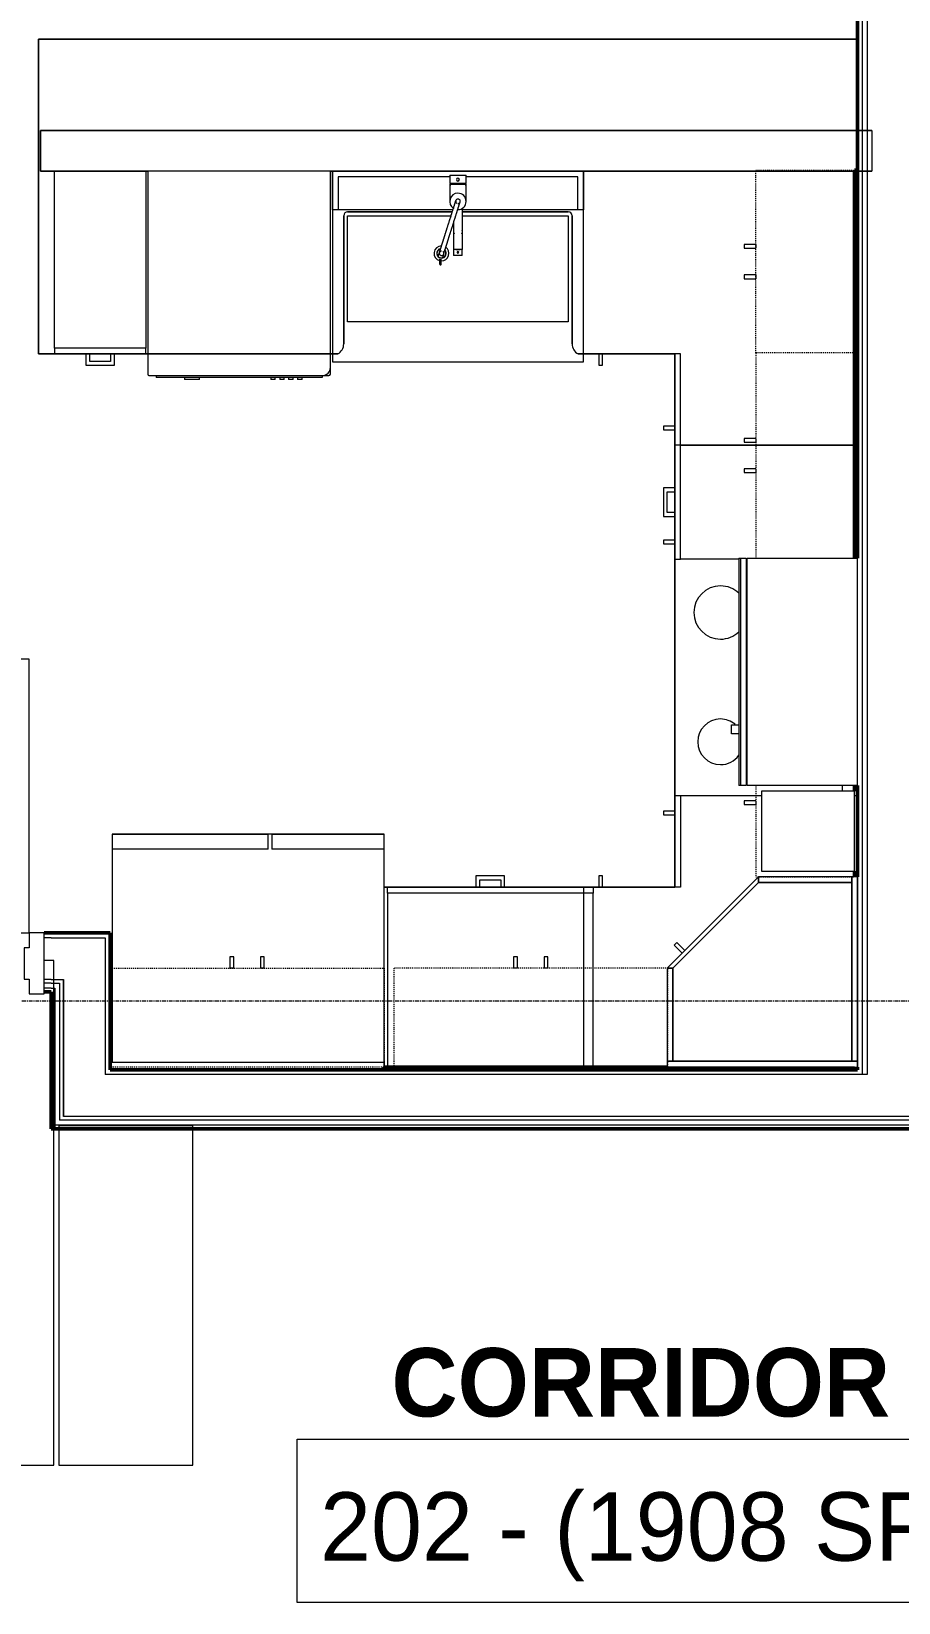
# Model space of a CAD drawing. Header units: inches. Extents: x -4218 to -1830, y 9767 to 12426.
# Drawn here: x -3029.1 to -2915.2, y 10388.1 to 10594.7 of the extents above; entities that cross this region are included whole.
import ezdxf

# ---------------------------------------------------------------- set-up
doc = ezdxf.new("R2010")
doc.units = ezdxf.units.IN
doc.header["$MEASUREMENT"] = 0
doc.linetypes.add('Dash', pattern=[0.25, 0.125, -0.125])
doc.linetypes.add('Grid Line 1_2_', pattern=[0.875, 0.5, -0.125, 0.125, -0.125])
for name, color, linetype, lineweight in [('0-1', 7, 'Continuous', 5), ('0-2', 252, 'Continuous', 9), ('0-3', 10, 'Continuous', 9), ('A-AREA-IDEN', 2, 'Continuous', 9), ('A-DOOR-1', 10, 'Continuous', 9), ('A-DOOR-2', 50, 'Continuous', 20), ('A-DOOR-FRAM-1', 50, 'Continuous', 20), ('A-FLOR-1', 253, 'Continuous', 9), ('A-FLOR-2', 252, 'Continuous', 9), ('A-FLOR-3', 10, 'Continuous', 9), ('A-FLOR-4', 192, 'Continuous', 9), ('A-WALL-1', 7, 'Continuous', 50), ('A-WALL-2', 250, 'Continuous', 13), ('A-WALL-3', 253, 'Continuous', 9), ('A-WALL-4', 252, 'Continuous', 9), ('A-WALL-5', 254, 'Continuous', 9), ('A-WALL-7', 113, 'Continuous', 9), ('I-WALL-1', 7, 'Continuous', 50), ('P-SANR-FIXT-1', 10, 'Continuous', 9), ('P-SANR-FIXT-3', 252, 'Continuous', 9), ('Q-CASE', 31, 'Continuous', 9), ('Q-CASE-1', 253, 'Continuous', 9), ('Q-CASE-2', 252, 'Continuous', 9), ('Q-CASE-3', 10, 'Continuous', 9), ('Q-CASE-4', 10, 'Dash', 9), ('Q-CASE-5', 254, 'Continuous', 9), ('Q-SPCQ-1', 10, 'Continuous', 9), ('Q-SPCQ-2', 253, 'Continuous', 9), ('Q-SPCQ-3', 252, 'Continuous', 9), ('S-GRID-1', 1, 'Grid Line 1_2_', 9)]:
    doc.layers.add(name, color=color, linetype=linetype, lineweight=lineweight)
doc.styles.add('Century Gothic', font='ufonts.com_century-gothic.ttf', dxfattribs={"height": 9})
doc.styles.add('Century Gothic_B', font='GOTHICB.TTF', dxfattribs={"height": 9})

# ---------------------------------------------------------------- blocks, each defined once
blk = doc.blocks.new('Refrigerator_-_Side-by-Side_6047 - 36_ X 30_-345559-BACKGROUND - 2ND FLOOR')
at = {"layer": 'Q-SPCQ-1'}
for p, q in [((17.87, 14.42), (-17.88, 14.42)), ((-17.88, 14.42), (-17.88, -15.58)), ((17.87, -15.58), (17.87, 14.42)), ((-17.88, -13.58), (-3.13, -13.58)), ((-17.88, -13.58), (-17.88, -15.58)), ((-3.13, -15.58), (-3.13, -13.58)), ((-2.63, -13.58), (17.87, -13.58)), ((-2.63, -13.58), (-2.63, -15.58)), ((17.87, -15.58), (17.87, -13.58)), ((-17.88, -15.58), (17.87, -15.58)), ((-3.13, -15.58), (-17.88, -15.58)), ((17.87, -15.58), (-2.63, -15.58))]:
    blk.add_line(p, q, dxfattribs=at)
blk = doc.blocks.new('Range - 24_ x 30_-V104-BACKGROUND - 2ND FLOOR')
at = {"layer": 'Q-SPCQ-1'}
blk.add_line((29.25, 22), (30, 22), dxfattribs=at)
for centre, radius, start, end in [((6.5, 6), 3.5, 136.4283, 180), ((6.5, 6), 3.5, 81.0228, 98.9772), ((6.5, 6), 3.5, 360, 43.6179), ((23.5, 6), 3, 360, 53.8773), ((23.5, 6), 3, 140.052, 180), ((6.5, 6), 3.5, 180, 0), ((23.5, 6), 3, 180, 360)]:
    blk.add_arc(centre, radius, start, end, dxfattribs=at)
blk = doc.blocks.new('Dishwasher_15404 - 34_ counter-V105-BACKGROUND - 2ND FLOOR')
at = {"layer": 'Q-SPCQ-1'}
for p, q in [((25.8, 24), (24.02, 24)), ((26.68, 24), (25.8, 24)), ((26.87, 22.93), (26.87, 23.8)), ((26.87, 0.2), (26.87, 22.93)), ((26.87, 22.91), (27.12, 22.91)), ((27.12, 22.91), (27.12, 1.09)), ((27.37, 20.28), (27.12, 20.28)), ((27.12, 19.69), (27.37, 19.69)), ((27.37, 19.1), (27.12, 19.1)), ((27.37, 19.1), (27.37, 18.51)), ((27.37, 20.28), (27.37, 19.69)), ((27.12, 18.51), (27.37, 18.51)), ((27.37, 17.92), (27.12, 17.92)), ((27.12, 17.33), (27.37, 17.33)), ((27.37, 16.74), (27.12, 16.74)), ((27.37, 17.92), (27.37, 17.33)), ((27.37, 16.74), (27.37, 16.15)), ((27.12, 16.15), (27.37, 16.15)), ((27.37, 6.79), (27.12, 6.79)), ((27.37, 6.79), (27.37, 5.81)), ((27.12, 4.82), (27.37, 4.82)), ((27.37, 5.81), (27.37, 4.82)), ((26.87, 1.09), (27.12, 1.09)), ((24.02, 0), (26.68, 0))]:
    blk.add_line(p, q, dxfattribs=at)
for centre, radius, start, end in [((25.8, 22.93), 1.07, 360, 90), ((26.68, 23.8), 0.197, 0, 90), ((26.68, 0.2), 0.197, 270, 360), ((26.68, 0.2), 0.197, 270, 345)]:
    blk.add_arc(centre, radius, start, end, dxfattribs=at)
at = {"layer": 'Q-SPCQ-2'}
blk.add_line((0, 24), (0, 0), dxfattribs=at)
at = {"layer": 'Q-SPCQ-3'}
for p, q in [((24.02, 24), (0.02, 24)), ((0.02, 0), (24.02, 0))]:
    blk.add_line(p, q, dxfattribs=at)
blk = doc.blocks.new('30quot_MicrowaveVent_11166 - 70cm miele oven-2322118-BACKGROUND - 2ND FLOOR')
at = {"layer": 'Q-CASE-3'}
for p, q in [((-14.2, -14.49), (-14.2, 0)), ((15.68, 0), (-14.2, 0)), ((15.68, 0), (15.68, -14.49)), ((15.68, -14.49), (-14.2, -14.49)), ((-14.2, -14.61), (15.68, -14.61)), ((-14.2, -15.39), (-14.2, -14.61)), ((-14.2, -15.6), (-14.2, -15.39)), ((-14.2, -15.39), (15.68, -15.39)), ((-14.2, -15.6), (15.68, -15.6)), ((7.69, -16.55), (7.69, -15.63)), ((8.88, -15.63), (8.88, -16.55)), ((15.68, -14.61), (15.68, -15.39)), ((15.68, -15.39), (15.68, -15.6)), ((7.69, -16.6), (8.88, -16.6))]:
    blk.add_line(p, q, dxfattribs=at)
blk = doc.blocks.new('300 Series Wall Hung Cabinet_302 - 36_ x 36_-2571299-BACKGROUND - 2ND FLOOR')
at = {"layer": 'Q-CASE-3'}
for p, q in [((-2.25, -13.19), (-1.76, -13.19)), ((-2.25, -13.19), (-2.25, -14.69)), ((-1.76, -14.69), (-1.76, -13.19)), ((1.75, -13.19), (2.24, -13.19)), ((1.75, -13.19), (1.75, -14.69)), ((2.24, -14.69), (2.24, -13.19)), ((-2.25, -14.69), (-1.76, -14.69)), ((1.75, -14.69), (2.24, -14.69))]:
    blk.add_line(p, q, dxfattribs=at)
at = {"layer": 'Q-CASE-4'}
for p, q in [((18, -0.19), (-18, -0.19)), ((-18, -0.19), (-18, -13.19)), ((18, -13.19), (18, -0.19)), ((-18, -13.19), (18, -13.19))]:
    blk.add_line(p, q, dxfattribs=at)
blk = doc.blocks.new('300 Series Wall Hung Cabinet_302 - 18_ x 36_-2359323-BACKGROUND - 2ND FLOOR')
at = {"layer": 'Q-CASE-3'}
for p, q in [((-1.76, 14.69), (-2.25, 14.69)), ((-2.25, 14.69), (-2.25, 13.19)), ((-1.76, 13.19), (-1.76, 14.69)), ((2.24, 14.69), (1.75, 14.69)), ((1.75, 14.69), (1.75, 13.19)), ((2.24, 13.19), (2.24, 14.69)), ((-1.76, 13.19), (-2.25, 13.19)), ((2.24, 13.19), (1.75, 13.19))]:
    blk.add_line(p, q, dxfattribs=at)
at = {"layer": 'Q-CASE-4'}
for p, q in [((-18, 0.19), (-18, 13.19)), ((-18, 13.19), (18, 13.19)), ((18, 13.19), (18, 0.19)), ((18, 0.19), (-18, 0.19))]:
    blk.add_line(p, q, dxfattribs=at)
blk = doc.blocks.new('Base Cabinet 3 Drawer 230 - Base Cabinet 3 Drawer 230 27_-V106-BACKGROUND - 2ND FLOOR')
at = {"layer": 'Q-CASE-1'}
for p, q in [((-0.64, 24), (-1.14, 24)), ((2.11, 24), (2.61, 24)), ((-12.76, 0.38), (-12.76, 0.01)), ((14.24, 0.01), (14.24, 0.38))]:
    blk.add_line(p, q, dxfattribs=at)
at = {"layer": 'Q-CASE-2'}
for p, q in [((-12.76, 24), (14.24, 24)), ((-12.76, 23.25), (-12.76, 24)), ((14.24, 23.25), (-12.76, 23.25)), ((-12.76, 23.25), (-12.76, 0.38)), ((-0.64, 24), (-1.14, 24)), ((2.11, 24), (2.61, 24)), ((14.24, 24), (14.24, 23.25)), ((14.24, 0.38), (14.24, 23.25)), ((-12.76, 0), (14.24, 0))]:
    blk.add_line(p, q, dxfattribs=at)
at = {"layer": 'Q-CASE-3'}
for p, q in [((2.61, 25.5), (-1.14, 25.5)), ((-1.14, 25.5), (-1.14, 24)), ((-0.64, 24), (-0.64, 25)), ((-0.64, 25), (2.11, 25)), ((2.11, 25), (2.11, 24)), ((2.61, 24), (2.61, 25.5))]:
    blk.add_line(p, q, dxfattribs=at)
at = {"layer": 'Q-CASE-5'}
for p, q in [((-0.64, 24), (-1.14, 24)), ((2.11, 24), (2.61, 24))]:
    blk.add_line(p, q, dxfattribs=at)
blk = doc.blocks.new('Vanity Cabinet-Double Door - 33_-V107-BACKGROUND - 2ND FLOOR')
at = {"layer": 'Q-CASE-1'}
for p, q in [((-15.76, 0), (17.24, 0)), ((17.24, 0), (-15.76, 0))]:
    blk.add_line(p, q, dxfattribs=at)
at = {"layer": 'Q-CASE-2'}
for p, q in [((-15.76, -5.09), (-15.76, -0.02)), ((-15.76, -0.02), (-15.76, -5.09)), ((-15.01, -0.75), (-15.01, -5.09)), ((-0.34, -0.75), (-15.01, -0.75)), ((16.49, -0.75), (1.82, -0.75)), ((16.49, -5.09), (16.49, -0.75)), ((17.24, -0.02), (17.24, -5.09)), ((17.24, -5.09), (17.24, -0.02))]:
    blk.add_line(p, q, dxfattribs=at)
blk = doc.blocks.new('Base Cabinet 4 Drawer 254 - Base Cabinet 4 Drawer 254 12_-V108-BACKGROUND - 2ND FLOOR')
at = {"layer": 'Q-CASE-2'}
for p, q in [((-5.26, -23.25), (-5.26, 0)), ((-5.26, 0), (6.74, 0)), ((6.74, 0), (6.74, -23.25)), ((-5.26, -23.25), (-5.26, -24)), ((6.74, -23.25), (-5.26, -23.25)), ((-5.26, -24), (6.74, -24)), ((-1.14, -24), (-0.64, -24)), ((2.61, -24), (2.11, -24)), ((6.74, -24), (6.74, -23.25))]:
    blk.add_line(p, q, dxfattribs=at)
at = {"layer": 'Q-CASE-3'}
for p, q in [((-1.14, -24.02), (-1.14, -25.5)), ((-0.64, -25), (-0.64, -24.02)), ((2.11, -24.02), (2.11, -25)), ((2.61, -25.5), (2.61, -24.02)), ((-1.14, -25.5), (2.61, -25.5)), ((2.11, -25), (-0.64, -25))]:
    blk.add_line(p, q, dxfattribs=at)
blk = doc.blocks.new('kitchen_faucet_14143 - kitchen_faucet_14143-V70-BACKGROUND - 2ND FLOOR')
at = {"layer": 'P-SANR-FIXT-1'}
for p, q in [((-7.58, 2.4), (-8.24, 2.4)), ((-8.24, 2.2), (-7.58, 2.2)), ((-7.23, 2.59), (-6.81, 2.46)), ((-6.99, 1.91), (-7.41, 2.04)), ((-6.3, 0.57), (-7.09, 0.57)), ((-7.09, -0.57), (-7.09, 0.57)), ((-2.83, 0.59), (-6.3, 0.59)), ((-6.3, 0.57), (-6.3, 0.59)), ((-6.3, 0.42), (-6.3, 0.5)), ((-6.3, 0.3), (-6.3, 0.4)), ((-6.3, 0.29), (-6.3, 0.15)), ((-6.3, 0.15), (-6.3, 0.29)), ((-6.3, 0.15), (-6.3, -0.15)), ((-6.3, -0.15), (-6.3, 0.15)), ((-3.97, 0.59), (-4.89, 0.59)), ((-0.9, 0.59), (-0.94, 0.59)), ((2.26, 1.08), (0, 1.08)), ((2.34, 1.02), (2.1, 1.02)), ((2.26, 1.08), (2.26, -1.08)), ((3.44, 1.08), (2.34, 1.08)), ((2.34, -1.08), (2.34, 1.08)), ((3.44, 1.08), (3.44, -1.08)), ((-7.09, -0.57), (-6.3, -0.57)), ((-6.3, -0.15), (-6.3, -0.29)), ((-6.3, -0.29), (-6.3, -0.15)), ((-6.3, -0.4), (-6.3, -0.3)), ((-6.3, -0.5), (-6.3, -0.42)), ((-6.3, -0.59), (-6.3, -0.51)), ((-6.3, -0.59), (-0.9, -0.59)), ((-4.89, -0.59), (-3.97, -0.59)), ((0, -1.08), (2.26, -1.08)), ((2.1, -1.02), (2.34, -1.02)), ((2.34, -1.08), (3.44, -1.08))]:
    blk.add_line(p, q, dxfattribs=at)
at = {"layer": 'P-SANR-FIXT-1', "flags": 128}
for points in [[(-6.52, 2.15), (-6.53, 2.23), (-6.56, 2.3), (-6.61, 2.36), (-6.67, 2.41), (-6.74, 2.44), (-6.82, 2.45), (-6.9, 2.44), (-6.97, 2.41), (-7.03, 2.36), (-7.08, 2.3), (-7.1, 2.23), (-7.11, 2.15)], [(-7.11, 2.15), (-7.1, 2.08), (-7.08, 2), (-7.03, 1.94), (-6.97, 1.9), (-6.9, 1.87), (-6.82, 1.86), (-6.74, 1.87), (-6.67, 1.9), (-6.61, 1.94), (-6.56, 2)], [(-6.73, 2.43), (-6.73, 2.43), (-6.73, 2.43), (-6.73, 2.43), (-6.72, 2.43), (-6.72, 2.43), (-6.72, 2.43), (-6.71, 2.43), (-6.71, 2.43), (-6.7, 2.42), (-6.69, 2.42), (-6.68, 2.42), (-6.53, 2.37), (-6.52, 2.37), (-6.5, 2.36), (-6.48, 2.35), (-6.46, 2.35), (-6.44, 2.34), (-6.42, 2.33), (-6.39, 2.33), (-6.37, 2.32), (-6.34, 2.31), (-6.32, 2.3), (-6.29, 2.3), (-6.27, 2.29), (-6.24, 2.28), (-6.21, 2.27), (-6.18, 2.26), (-6.15, 2.25), (-6.12, 2.24), (-6.09, 2.23), (-6.06, 2.22), (-6.03, 2.21), (-5.99, 2.2), (-5.96, 2.19), (-5.92, 2.18), (-5.89, 2.17), (-5.85, 2.16), (-5.81, 2.14), (-5.78, 2.13), (-5.74, 2.12), (-5.7, 2.11), (-5.66, 2.1), (-5.62, 2.08), (-5.58, 2.07), (-5.53, 2.06), (-5.49, 2.04), (-5.45, 2.03), (-5.4, 2.01), (-5.36, 2), (-5.31, 1.99), (-5.27, 1.97), (-5.22, 1.96), (-5.17, 1.94), (-5.12, 1.93), (-5.07, 1.91), (-5.02, 1.9), (-4.97, 1.88), (-4.92, 1.86), (-4.87, 1.85), (-4.82, 1.83), (-4.77, 1.81), (-4.71, 1.8), (-4.66, 1.78), (-4.61, 1.76), (-4.55, 1.75), (-4.5, 1.73), (-4.44, 1.71), (-4.39, 1.69), (-4.33, 1.68), (-4.27, 1.66), (-4.22, 1.64), (-4.16, 1.62), (-4.1, 1.6), (-4.04, 1.59), (-3.99, 1.57), (-3.93, 1.55), (-3.87, 1.53), (-3.81, 1.51), (-3.75, 1.49), (-3.69, 1.47), (-3.63, 1.46), (-3.57, 1.44), (-3.51, 1.42), (-3.45, 1.4), (-3.39, 1.38), (-3.33, 1.36), (-3.27, 1.34), (-3.21, 1.32), (-3.15, 1.31), (-3.09, 1.29), (-3.03, 1.27), (-2.97, 1.25), (-2.92, 1.23), (-2.86, 1.21), (-2.8, 1.19), (-2.74, 1.17), (-2.68, 1.16), (-2.62, 1.14), (-2.56, 1.12), (-2.51, 1.1), (-1.88, 0.9), (-1.83, 0.89), (-1.78, 0.87), (-1.73, 0.85), (-1.67, 0.84), (-1.62, 0.82), (-1.4, 0.75), (-1.35, 0.74), (-1.3, 0.72), (-1.26, 0.71), (-1.21, 0.69), (-1.17, 0.68), (-1.12, 0.66), (-1.08, 0.65), (-1.04, 0.64), (-1, 0.62), (-0.96, 0.61), (-0.92, 0.6), (-0.88, 0.59), (-0.84, 0.57), (-0.8, 0.56), (-0.76, 0.55), (-0.73, 0.54), (-0.69, 0.53), (-0.66, 0.52), (-0.62, 0.51), (-0.59, 0.5), (-0.56, 0.49), (-0.52, 0.47), (-0.49, 0.47), (-0.46, 0.46), (-0.43, 0.45), (-0.4, 0.44), (-0.38, 0.43), (-0.35, 0.42), (-0.32, 0.41), (-0.3, 0.4), (-0.27, 0.4), (-0.25, 0.39), (-0.22, 0.38), (-0.2, 0.37), (-0.18, 0.37), (-0.16, 0.36), (-0.14, 0.35), (-0.12, 0.35), (-0.1, 0.34), (-0.08, 0.34), (-0.06, 0.33), (-0.05, 0.32), (-0.03, 0.32), (-0.02, 0.32), (0, 0.31), (0.01, 0.31), (0.02, 0.3), (0.03, 0.3), (0.04, 0.3), (0.05, 0.29), (0.06, 0.29), (0.07, 0.29), (0.08, 0.28), (0.09, 0.28), (0.09, 0.28), (0.1, 0.28), (0.1, 0.28), (0.11, 0.28), (0.11, 0.28), (0.11, 0.27), (0.11, 0.27), (0.11, 0.27)], [(-6.91, 1.87), (-6.91, 1.87), (-6.91, 1.87), (-6.9, 1.87), (-6.9, 1.87), (-6.9, 1.87), (-6.89, 1.87), (-6.89, 1.86), (-6.88, 1.86), (-6.88, 1.86), (-6.87, 1.86), (-6.86, 1.86), (-6.71, 1.81), (-6.69, 1.8), (-6.68, 1.8), (-6.51, 1.75), (-6.49, 1.74), (-6.46, 1.73), (-6.43, 1.72), (-6.41, 1.71), (-6.38, 1.7), (-6.35, 1.69), (-6.32, 1.68), (-6.29, 1.67), (-6.26, 1.66), (-6.22, 1.65), (-6.19, 1.64), (-6.16, 1.63), (-6.12, 1.62), (-6.09, 1.61), (-6.05, 1.6), (-6.01, 1.59), (-5.98, 1.58), (-5.94, 1.56), (-5.9, 1.55), (-5.86, 1.54), (-5.82, 1.53), (-5.78, 1.51), (-5.74, 1.5), (-5.69, 1.49), (-5.65, 1.47), (-5.61, 1.46), (-5.56, 1.45), (-5.52, 1.43), (-5.47, 1.42), (-5.42, 1.4), (-5.38, 1.39), (-5.33, 1.37), (-5.28, 1.36), (-5.23, 1.34), (-5.18, 1.33), (-4.48, 1.1), (-4.42, 1.09), (-4.36, 1.07), (-4.31, 1.05), (-4.25, 1.03), (-4.19, 1.01), (-4.13, 0.99), (-4.07, 0.98), (-4.02, 0.96), (-3.96, 0.94), (-3.9, 0.92), (-3.84, 0.9), (-3.78, 0.88), (-3.72, 0.86), (-3.66, 0.85), (-3.6, 0.83), (-3.54, 0.81), (-3.48, 0.79), (-3.42, 0.77), (-3.36, 0.75), (-3.3, 0.73), (-3.24, 0.71), (-3.18, 0.69), (-3.12, 0.68), (-3.06, 0.66), (-3, 0.64), (-2.94, 0.62), (-2.88, 0.6), (-2.83, 0.58), (-2.77, 0.56), (-2.71, 0.55), (-2.65, 0.53), (-2.03, 0.33), (-1.98, 0.32), (-1.93, 0.3), (-1.88, 0.28), (-1.83, 0.27), (-1.78, 0.25), (-1.54, 0.18), (-1.49, 0.16), (-1.45, 0.15), (-1.4, 0.13), (-1.36, 0.12), (-1.31, 0.1), (-1.27, 0.09), (-1.23, 0.08), (-1.18, 0.06), (-1.14, 0.05), (-1.1, 0.04), (-1.06, 0.03), (-1.03, 0.01), (-0.99, 0), (-0.95, -0.01), (-0.91, -0.02), (-0.88, -0.03), (-0.84, -0.04), (-0.81, -0.05), (-0.77, -0.07), (-0.74, -0.08), (-0.71, -0.09), (-0.68, -0.1), (-0.65, -0.11), (-0.62, -0.11), (-0.59, -0.12), (-0.56, -0.13), (-0.53, -0.14), (-0.51, -0.15), (-0.48, -0.16), (-0.45, -0.17), (-0.43, -0.17), (-0.41, -0.18), (-0.38, -0.19), (-0.36, -0.2), (-0.34, -0.2), (-0.32, -0.21), (-0.3, -0.21), (-0.28, -0.22), (-0.26, -0.23), (-0.25, -0.23), (-0.23, -0.24), (-0.21, -0.24), (-0.2, -0.25), (-0.18, -0.25), (-0.17, -0.26), (-0.16, -0.26), (-0.15, -0.26), (-0.14, -0.27), (-0.13, -0.27), (-0.12, -0.27), (-0.11, -0.28), (-0.1, -0.28), (-0.09, -0.28), (-0.09, -0.28), (-0.08, -0.28), (-0.08, -0.29), (-0.07, -0.29), (-0.07, -0.29), (-0.07, -0.29), (-0.07, -0.29), (-0.06, -0.29)], [(-0.27, 0.02), (-0.27, -0.06), (-0.24, -0.13), (-0.2, -0.2), (-0.15, -0.25), (-0.08, -0.28), (0, -0.3), (0.08, -0.3), (0.15, -0.28), (0.21, -0.23), (0.27, -0.18)], [(0.27, -0.18), (0.3, -0.11), (0.32, -0.03), (0.31, 0.04), (0.29, 0.12), (0.25, 0.18), (0.19, 0.23), (0.13, 0.27), (0.05, 0.29), (-0.03, 0.28), (-0.1, 0.26), (-0.17, 0.22), (-0.22, 0.16)]]:
    blk.add_lwpolyline(points, dxfattribs=at)
at = {"layer": 'P-SANR-FIXT-1'}
for centre, radius, start, end in [((-6.83, 2.16), 0.984, 176.3754, 180), ((-6.83, 2.16), 0.984, 180, 325.3711), ((-6.83, 2.16), 0.984, 0, 165), ((-6.83, 2.16), 0.63, 10.3084, 180), ((-6.83, 2.16), 0.63, 180, 315), ((-6.83, 2.16), 0.591, 132.8835, 180), ((-6.83, 2.16), 0.591, 180, 191.3603), ((-6.83, 2.16), 0.591, 14.7648, 132.8835), ((-6.83, 2.16), 0.591, 191.3603, 312.7731), ((-6.69, 0), 0.118, 0, 180), ((0, 0), 1.08, 177.6189, 180), ((0, 0), 1.08, 0, 147.4712), ((2.88, 0), 0.197, 360, 180), ((-6.69, 0), 0.118, 180, 360), ((0, 0), 1.08, 180, 360), ((2.88, 0), 0.197, 180, 360)]:
    blk.add_arc(centre, radius, start, end, dxfattribs=at)
for centre, major_axis, ratio, start_param, end_param in [((-8.24, 2.3), (0, 0.0984), 0.984808, 4.712389, 7.853982), ((-8.24, 2.3), (0, 0.0984), 0.984808, 1.570796, 4.712389), ((-3.97, 0), (0, 0.591), 0.906308, 6.021386, 6.806784), ((-3.97, 0), (0, 0.591), 0.906308, 2.617994, 3.403392)]:
    blk.add_ellipse(centre, major_axis=major_axis, ratio=ratio, start_param=start_param, end_param=end_param, dxfattribs=at)
blk = doc.blocks.new('Stainless Steel Farmhous Kitchen Sink - Stainless Steel Farmhous Kitchen Sink-V109-BACKGROUND - 2ND FLOOR')
at = {"layer": 'P-SANR-FIXT-1'}
for p, q in [((-33, 22.2), (-33, 21.17)), ((0, 22.2), (-33, 22.2)), ((0, 21.17), (0, 22.2)), ((-31, 3), (-31, 16.96)), ((-31, 16.96), (-2, 16.96)), ((-2, 16.96), (-2, 3)), ((-17.08, 3), (-31, 3)), ((-2, 3), (-15.62, 3))]:
    blk.add_line(p, q, dxfattribs=at)
at = {"layer": 'P-SANR-FIXT-3'}
for p, q in [((-33, 21.17), (-33, 2.25)), ((0, 2.25), (0, 21.17)), ((-33, 2.25), (-17.09, 2.25)), ((-15.85, 2.25), (0, 2.25))]:
    blk.add_line(p, q, dxfattribs=at)
blk = doc.blocks.new('308 - 308-2727439-BACKGROUND - 2ND FLOOR')
at = {"layer": 'Q-CASE'}
for p, q in [((0, 25.19), (-12, 13.19)), ((0, 24.44), (0, 25.19)), ((-11.25, 13.19), (0, 24.44)), ((-12, 13.19), (-11.25, 13.19))]:
    blk.add_line(p, q, dxfattribs=at)
at = {"layer": 'Q-CASE-3'}
for p, q in [((0, 25.19), (0, 24.44)), ((12.25, 25.19), (0, 25.19)), ((12.25, 24.44), (12.25, 25.19)), ((13, 25.19), (12.25, 25.19)), ((12.25, 25.19), (12.25, 0.94)), ((13, 0.94), (13, 25.19)), ((0, 24.44), (-11.25, 13.19)), ((12.25, 24.44), (0, 24.44)), ((0, 24.44), (12.25, 24.44)), ((12.25, 0.94), (12.25, 24.44)), ((-10.76, 16.55), (-11.11, 16.2)), ((-9.7, 15.49), (-10.76, 16.55)), ((-11.11, 16.2), (-10.05, 15.14)), ((-12, 13.19), (-12, 0.94)), ((-11.25, 13.19), (-12, 13.19)), ((-11.25, 13.19), (-11.25, 0.94)), ((-11.25, 0.94), (-11.25, 13.19)), ((-12, 0.94), (-11.25, 0.94)), ((13, 0.94), (-12, 0.94)), ((-12, 0.94), (-12, 0.19)), ((-12, 0.19), (13, 0.19)), ((-11.25, 0.94), (12.25, 0.94)), ((12.25, 0.94), (13, 0.94)), ((13, 0.19), (13, 0.94))]:
    blk.add_line(p, q, dxfattribs=at)
blk = doc.blocks.new('Base Cabinet Corner 197 - Base Cabinet Corner 197-V110-BACKGROUND - 2ND FLOOR')
at = {"layer": 'Q-CASE-1'}
for p, q in [((-22.89, 36), (-23.26, 36)), ((10.73, 24), (10.24, 24)), ((12.74, 0), (12.74, 0.38))]:
    blk.add_line(p, q, dxfattribs=at)
at = {"layer": 'Q-CASE-2'}
for p, q in [((0.73, 36), (-22.89, 36)), ((0.74, 23.25), (0.74, 24)), ((12.74, 24), (0.74, 24)), ((0.74, 23.25), (0.74, 24)), ((12.74, 23.25), (0.74, 23.25)), ((10.73, 24), (10.24, 24)), ((12.74, 12.63), (12.74, 24))]:
    blk.add_line(p, q, dxfattribs=at)
at = {"layer": 'Q-CASE-3'}
for p, q in [((0.74, 24), (0.74, 36)), ((0.74, 24), (0.74, 36)), ((0.73, 33.51), (0.73, 34)), ((2.23, 34), (0.73, 34)), ((0.73, 33.51), (2.23, 33.51)), ((2.23, 33.51), (2.23, 34)), ((10.73, 25.5), (10.24, 25.5)), ((10.24, 25.5), (10.24, 24)), ((10.73, 24), (10.73, 25.5))]:
    blk.add_line(p, q, dxfattribs=at)
at = {"layer": 'Q-CASE-5'}
for p, q in [((-23.26, 36), (-23.26, 0)), ((-23.26, 0), (-22.89, 0)), ((-22.89, 0), (2.11, 0)), ((2.11, 0), (12.74, 0))]:
    blk.add_line(p, q, dxfattribs=at)
blk = doc.blocks.new('300 Series Wall Hung Cabinet_302 - 27_ X 36_-2604985-BACKGROUND - 2ND FLOOR')
at = {"layer": 'Q-CASE-3'}
for p, q in [((-2.25, -13.19), (-1.76, -13.19)), ((-2.25, -13.19), (-2.25, -14.69)), ((-1.76, -14.69), (-1.76, -13.19)), ((1.75, -13.19), (2.24, -13.19)), ((1.75, -13.19), (1.75, -14.69)), ((2.24, -14.69), (2.24, -13.19)), ((-2.25, -14.69), (-1.76, -14.69)), ((1.75, -14.69), (2.24, -14.69))]:
    blk.add_line(p, q, dxfattribs=at)
at = {"layer": 'Q-CASE-4'}
for p, q in [((13.5, -0.19), (-13.5, -0.19)), ((-13.5, -0.19), (-13.5, -13.19)), ((13.5, -13.19), (13.5, -0.19)), ((-13.5, -13.19), (13.5, -13.19))]:
    blk.add_line(p, q, dxfattribs=at)
blk = doc.blocks.new('Base Cabinet Corner 197 - Base Cabinet Corner 197-V111-BACKGROUND - 2ND FLOOR')
at = {"layer": 'Q-CASE-1'}
for p, q in [((-23.26, -0.37), (-23.26, 0)), ((12.74, 0), (12.74, -0.37)), ((10.24, -24), (10.73, -24))]:
    blk.add_line(p, q, dxfattribs=at)
at = {"layer": 'Q-CASE-2'}
for p, q in [((-23.26, -36), (-23.26, -0.37)), ((12.74, -0.37), (12.74, -24)), ((0.74, -23.25), (0.74, -36)), ((12.74, -23.25), (0.74, -23.25)), ((0.74, -23.25), (0.74, -24)), ((0.74, -24), (0.74, -36)), ((12.74, -24), (0.74, -24)), ((10.24, -24), (10.73, -24)), ((0.73, -34), (0.73, -33.51)), ((0.74, -36), (-23.26, -36))]:
    blk.add_line(p, q, dxfattribs=at)
at = {"layer": 'Q-CASE-3'}
for p, q in [((10.24, -24), (10.24, -25.5)), ((10.73, -25.5), (10.73, -24)), ((10.24, -25.5), (10.73, -25.5)), ((2.23, -33.51), (0.74, -33.51)), ((0.74, -34), (2.23, -34)), ((2.23, -34), (2.23, -33.51))]:
    blk.add_line(p, q, dxfattribs=at)
at = {"layer": 'Q-CASE-5'}
blk.add_line((-23.26, 0), (12.74, 0), dxfattribs=at)
blk = doc.blocks.new('300 Series Wall Hung Cabinet_301 - 12_-2216986-BACKGROUND - 2ND FLOOR')
at = {"layer": 'Q-CASE-3'}
for p, q in [((5.25, -0.19), (-5.25, -0.19)), ((-5.25, -0.19), (-5.25, -12.44)), ((5.25, -12.44), (5.25, -0.19)), ((-5.25, -12.44), (5.25, -12.44)), ((-4, -13.19), (-3.51, -13.19)), ((-4, -13.19), (-4, -14.69)), ((-3.51, -14.69), (-3.51, -13.19)), ((-4, -14.69), (-3.51, -14.69))]:
    blk.add_line(p, q, dxfattribs=at)
at = {"layer": 'Q-CASE-4'}
for p, q in [((6, -0.19), (-6, -0.19)), ((-6, -0.19), (-6, -13.19)), ((6, -13.19), (6, -0.19)), ((-6, -13.19), (6, -13.19))]:
    blk.add_line(p, q, dxfattribs=at)
blk = doc.blocks.new('Single Door 1 Drawer 211 - 211 Base Cabinet Single Door1 Drawer 15_-V123-BACKGROUND - 2ND FLOOR')
at = {"layer": 'Q-CASE-1'}
for p, q in [((-11.26, -0.37), (-11.26, 0)), ((1.24, -24), (1.73, -24))]:
    blk.add_line(p, q, dxfattribs=at)
at = {"layer": 'Q-CASE-2'}
for p, q in [((-11.26, -23.25), (-11.26, -0.37)), ((3.74, -14.49), (3.74, -14.61)), ((3.74, -15.6), (3.74, -23.25)), ((-11.26, -23.25), (-11.26, -24)), ((3.74, -23.25), (-11.26, -23.25)), ((-11.26, -24), (3.74, -24)), ((-5.64, -24), (-5.14, -24)), ((-1.89, -24), (-2.39, -24)), ((1.24, -24), (1.73, -24)), ((3.74, -24), (3.74, -23.25))]:
    blk.add_line(p, q, dxfattribs=at)
at = {"layer": 'Q-CASE-3'}
for p, q in [((-5.64, -24), (-5.64, -25.5)), ((-5.14, -25), (-5.14, -24)), ((-2.39, -24), (-2.39, -25)), ((-1.89, -25.5), (-1.89, -24)), ((1.24, -24), (1.24, -25.5)), ((1.73, -25.5), (1.73, -24)), ((-5.64, -25.5), (-1.89, -25.5)), ((-2.39, -25), (-5.14, -25)), ((1.24, -25.5), (1.73, -25.5))]:
    blk.add_line(p, q, dxfattribs=at)
at = {"layer": 'Q-CASE-5'}
blk.add_line((-11.26, 0), (3.61, 0), dxfattribs=at)
blk = doc.blocks.new('300 Series Wall Hung Cabinet_302 - 24_ X 36_-2573645-BACKGROUND - 2ND FLOOR')
at = {"layer": 'Q-CASE-3'}
for p, q in [((-1.76, 14.69), (-2.25, 14.69)), ((-2.25, 14.69), (-2.25, 13.19)), ((-1.76, 13.19), (-1.76, 14.69)), ((2.24, 14.69), (1.75, 14.69)), ((1.75, 14.69), (1.75, 13.19)), ((2.24, 13.19), (2.24, 14.69)), ((-1.76, 13.19), (-2.25, 13.19)), ((2.24, 13.19), (1.75, 13.19))]:
    blk.add_line(p, q, dxfattribs=at)
at = {"layer": 'Q-CASE-4'}
for p, q in [((-12, 0.19), (-12, 13.19)), ((-12, 13.19), (12, 13.19)), ((12, 13.19), (12, 0.19)), ((12, 0.19), (-12, 0.19))]:
    blk.add_line(p, q, dxfattribs=at)
blk = doc.blocks.new('CTR - 1st Phase - Unit Layouts_rvt-1-BACKGROUND - 2ND FLOOR')
at = {"layer": 'A-WALL-1'}
for p, q in [((-2920.57, 10576.42), (-2920.95, 10576.42)), ((-2920.95, 10576.42), (-2920.95, 10525.42)), ((-2920.57, 10525.42), (-2920.57, 10576.42)), ((-2920.95, 10495.54), (-2920.95, 10494.79)), ((-2920.57, 10483.54), (-2920.57, 10495.54)), ((-2920.95, 10484.29), (-2920.95, 10483.54)), ((-2945.57, 10458.54), (-2982.77, 10458.54)), ((-2982.77, 10458.54), (-2982.77, 10458.16)), ((-2982.77, 10458.16), (-2920.57, 10458.16)), ((-2920.57, 10458.16), (-2920.57, 10458.54))]:
    blk.add_line(p, q, dxfattribs=at)
at = {"layer": 'A-WALL-3'}
for p, q in [((-2918.7, 10581.66), (-3027.92, 10581.66)), ((-3027.92, 10576.29), (-3027.92, 10581.66)), ((-2918.7, 10581.66), (-2918.7, 10576.29)), ((-3027.92, 10576.29), (-3013.82, 10576.29)), ((-2989.82, 10576.29), (-2989.57, 10576.29)), ((-2956.57, 10576.29), (-2920.95, 10576.29)), ((-2920.57, 10576.29), (-2920.95, 10576.29)), ((-2920.57, 10525.42), (-2920.57, 10576.42)), ((-2920.57, 10576.29), (-2918.7, 10576.29)), ((-2920.57, 10483.54), (-2920.57, 10495.54)), ((-2982.77, 10458.16), (-2920.57, 10458.16)), ((-2920.95, 10458.54), (-2945.57, 10458.54)), ((-2920.57, 10458.54), (-2920.57, 10458.16))]:
    blk.add_line(p, q, dxfattribs=at)
at = {"layer": 'A-WALL-4'}
for p, q in [((-3027.92, 10581.66), (-2918.7, 10581.66)), ((-3027.92, 10581.66), (-3027.92, 10576.29)), ((-2918.7, 10581.66), (-2918.7, 10576.29)), ((-2920.95, 10576.29), (-3027.92, 10576.29)), ((-2920.95, 10576.42), (-2920.57, 10576.42)), ((-2920.95, 10576.42), (-2920.95, 10525.42)), ((-2918.7, 10576.29), (-2920.57, 10576.29)), ((-2920.95, 10495.54), (-2920.95, 10494.79)), ((-2920.95, 10484.29), (-2920.95, 10483.54)), ((-2982.77, 10458.16), (-2982.77, 10458.54)), ((-2945.57, 10458.54), (-2982.77, 10458.54))]:
    blk.add_line(p, q, dxfattribs=at)
at = {"layer": 'A-WALL-5'}
for p, q in [((-2920.95, 10576.29), (-2920.57, 10576.29)), ((-2920.57, 10458.54), (-2920.57, 10483.54))]:
    blk.add_line(p, q, dxfattribs=at)
at = {"layer": 'A-WALL-7'}
for p, q in [((-2920.57, 10593.66), (-3028.16, 10593.66)), ((-3028.16, 10593.66), (-3028.16, 10552.29)), ((-3028.16, 10552.29), (-3028.16, 10593.66)), ((-3028.16, 10593.66), (-2920.57, 10593.66)), ((-2920.57, 10576.42), (-2920.57, 10593.66)), ((-2920.57, 10593.66), (-2920.57, 10576.42)), ((-2920.57, 10525.42), (-2920.57, 10576.42)), ((-2920.57, 10576.42), (-2920.57, 10525.42)), ((-2988.07, 10553.61), (-2988.07, 10570.46)), ((-2988.07, 10570.46), (-2988.07, 10553.61)), ((-2987.57, 10570.96), (-2973.79, 10570.96)), ((-2973.79, 10570.96), (-2987.57, 10570.96)), ((-2972.49, 10570.96), (-2958.57, 10570.96)), ((-2958.57, 10570.96), (-2972.49, 10570.96)), ((-2958.07, 10570.46), (-2958.07, 10553.61)), ((-2958.07, 10553.61), (-2958.07, 10570.46)), ((-3028.16, 10552.29), (-2988.87, 10552.29)), ((-2988.87, 10552.29), (-3028.16, 10552.29)), ((-2957.28, 10552.29), (-2944.57, 10552.29)), ((-2944.57, 10552.29), (-2957.28, 10552.29)), ((-2944.57, 10552.29), (-2944.57, 10482.16)), ((-2944.57, 10482.16), (-2944.57, 10552.29)), ((-2920.57, 10483.54), (-2920.57, 10495.54)), ((-2920.57, 10495.54), (-2920.57, 10483.54)), ((-2920.57, 10458.54), (-2920.57, 10483.54)), ((-2920.57, 10483.54), (-2920.57, 10458.54)), ((-2944.57, 10482.16), (-2982.77, 10482.16)), ((-2982.77, 10482.16), (-2944.57, 10482.16)), ((-2982.77, 10459.16), (-2982.77, 10458.54)), ((-2982.77, 10458.54), (-2982.77, 10459.16)), ((-2982.77, 10458.54), (-2982.77, 10458.16)), ((-2982.77, 10458.16), (-2982.77, 10458.54)), ((-2982.77, 10458.16), (-2920.57, 10458.16)), ((-2920.57, 10458.16), (-2982.77, 10458.16)), ((-2920.57, 10458.16), (-2920.57, 10458.54)), ((-2920.57, 10458.54), (-2920.57, 10458.16))]:
    blk.add_line(p, q, dxfattribs=at)
for centre, radius, start, end in [((-2987.57, 10570.46), 0.5, 90, 180), ((-2987.57, 10570.46), 0.5, 90, 180), ((-2958.57, 10570.46), 0.5, 0, 90), ((-2958.57, 10570.46), 0.5, 0, 90), ((-2989.57, 10553.61), 1.5, 298.1559, 0), ((-2989.57, 10553.61), 1.5, 298.1559, 0), ((-2956.57, 10553.61), 1.5, 180, 241.8441), ((-2956.57, 10553.61), 1.5, 180, 241.8441)]:
    blk.add_arc(centre, radius, start, end, dxfattribs=at)
at = {"layer": '0-2'}
for name, p in [('Base Cabinet 4 Drawer 254 - Base Cabinet 4 Drawer 254 12_-V108-BACKGROUND - 2ND FLOOR', (-3020.81, 10576.31)), ('Vanity Cabinet-Double Door - 33_-V107-BACKGROUND - 2ND FLOOR', (-2973.81, 10576.31)), ('Base Cabinet 3 Drawer 230 - Base Cabinet 3 Drawer 230 27_-V106-BACKGROUND - 2ND FLOOR', (-2969.56, 10458.16)), ('308 - 308-2727439-BACKGROUND - 2ND FLOOR', (-2933.57, 10458.35)), ('300 Series Wall Hung Cabinet_302 - 18_ x 36_-2359323-BACKGROUND - 2ND FLOOR', (-3000.77, 10458.35))]:
    blk.add_blockref(name, p, dxfattribs=at)
for name, p, rotation in [('Dishwasher_15404 - 34_ counter-V105-BACKGROUND - 2ND FLOOR', (-3013.82, 10576.31), 269.9999999999772), ('kitchen_faucet_14143 - kitchen_faucet_14143-V70-BACKGROUND - 2ND FLOOR', (-2973.07, 10572.33), 90.00000000000729), ('Base Cabinet Corner 197 - Base Cabinet Corner 197-V111-BACKGROUND - 2ND FLOOR', (-2920.57, 10553.03), 269.9999999999955), ('300 Series Wall Hung Cabinet_302 - 24_ X 36_-2573645-BACKGROUND - 2ND FLOOR', (-2920.76, 10564.42), 89.99999999999984), ('Stainless Steel Farmhous Kitchen Sink - Stainless Steel Farmhous Kitchen Sink-V109-BACKGROUND - 2ND FLOOR', (-2989.57, 10573.46), 180), ('300 Series Wall Hung Cabinet_302 - 27_ X 36_-2604985-BACKGROUND - 2ND FLOOR', (-2920.76, 10538.92), 269.9999999999998), ('Single Door 1 Drawer 211 - 211 Base Cabinet Single Door1 Drawer 15_-V123-BACKGROUND - 2ND FLOOR', (-2920.57, 10529.03), 269.9999999999974), ('30quot_MicrowaveVent_11166 - 70cm miele oven-2322118-BACKGROUND - 2ND FLOOR', (-2920.57, 10511.22), 269.9999999999994), ('Range - 24_ x 30_-V104-BACKGROUND - 2ND FLOOR', (-2944.57, 10524.79), 269.9999999999817), ('300 Series Wall Hung Cabinet_301 - 12_-2216986-BACKGROUND - 2ND FLOOR', (-2920.76, 10489.54), 269.9999999999998), ('Base Cabinet Corner 197 - Base Cabinet Corner 197-V110-BACKGROUND - 2ND FLOOR', (-2920.57, 10481.43), 90.00000000000179), ('Refrigerator_-_Side-by-Side_6047 - 36_ X 30_-345559-BACKGROUND - 2ND FLOOR', (-3000.65, 10473.59), 180), ('300 Series Wall Hung Cabinet_302 - 36_ x 36_-2571299-BACKGROUND - 2ND FLOOR', (-2963.51, 10458.35), 180)]:
    blk.add_blockref(name, p, dxfattribs=dict(at, rotation=rotation))
blk = doc.blocks.new('HOLLOW METAL - UNIT DOOR-2191979-BACKGROUND - 2ND FLOOR')
at = {"layer": 'A-DOOR-1'}
blk.add_arc((18, 4.125), 36, 90, 180, dxfattribs=at)
at = {"layer": 'A-DOOR-2'}
for p, q in [((18, 40.125), (16.25, 40.125)), ((16.25, 40.125), (16.25, 4.125)), ((18, 4.125), (18, 40.125)), ((16.25, 4.125), (18, 4.125))]:
    blk.add_line(p, q, dxfattribs=at)
at = {"layer": 'A-DOOR-FRAM-1'}
for p, q in [((-18, 4.125), (-20, 4.125)), ((-20, 4.125), (-20, -3.875)), ((-18, 2.1875), (-18, 4.125)), ((-17.375, 2.1875), (-18, 2.1875)), ((-17.375, -1.9375), (-17.375, 2.1875)), ((18, 2.1875), (17.375, 2.1875)), ((17.375, 2.1875), (17.375, -1.9375)), ((18, 4.125), (18, 2.1875)), ((20, 4.125), (18, 4.125)), ((20, -3.875), (20, 4.125)), ((-18, -3.875), (-18, -1.9375)), ((-18, -1.9375), (-17.375, -1.9375)), ((17.375, -1.9375), (18, -1.9375)), ((18, -1.9375), (18, -3.875)), ((-20, -3.875), (-18, -3.875)), ((18, -3.875), (20, -3.875))]:
    blk.add_line(p, q, dxfattribs=at)
blk = doc.blocks.new('CTR - 1st Phase - Common Walls_rvt-1-BACKGROUND - 2ND FLOOR')
at = {"layer": 'A-FLOR-1'}
for p, q in [((-3026.15, 10450.41), (-3026.15, 10450.79)), ((-3007.91, 10450.79), (-3025.52, 10450.79)), ((-3025.52, 10450.79), (-3025.52, 10450.41)), ((-3007.91, 10450.44), (-3007.91, 10450.79))]:
    blk.add_line(p, q, dxfattribs=at)
at = {"layer": 'A-FLOR-2'}
for p, q in [((-3026.15, 10472.54), (-3027.42, 10472.54)), ((-3026.15, 10450.79), (-3026.15, 10472.54)), ((-3026.15, 10450.16), (-3026.15, 10450.41)), ((-3025.52, 10450.41), (-3025.52, 10450.16)), ((-3007.91, 10450.16), (-3007.91, 10450.41))]:
    blk.add_line(p, q, dxfattribs=at)
at = {"layer": 'A-FLOR-3'}
for p, q in [((-3026.15, 10406.19), (-3026.15, 10450.16)), ((-3025.52, 10450.16), (-3025.52, 10406.19)), ((-3007.91, 10406.19), (-3007.91, 10450.16)), ((-3064.8, 10406.19), (-3026.15, 10406.19)), ((-3025.52, 10406.19), (-3007.91, 10406.19))]:
    blk.add_line(p, q, dxfattribs=at)
at = {"layer": 'A-WALL-2'}
for p, q in [((-2919.95, 10843.14), (-2919.95, 10458.16)), ((-2919.32, 10843.14), (-2919.32, 10458.16)), ((-3026.52, 10475.54), (-3027.42, 10475.54)), ((-3026.52, 10475.54), (-3024.9, 10475.54)), ((-3024.9, 10475.54), (-3019.4, 10475.54)), ((-3019.4, 10475.54), (-3019.4, 10457.54)), ((-3026.52, 10470.04), (-3027.42, 10470.04)), ((-3026.52, 10469.54), (-3027.42, 10469.54)), ((-3026.52, 10468.91), (-3027.42, 10468.91)), ((-3026.52, 10470.04), (-3025.4, 10470.04)), ((-3026.52, 10469.54), (-3026.02, 10469.54)), ((-3026.52, 10468.91), (-3026.02, 10468.91)), ((-3026.02, 10469.54), (-3025.4, 10469.54)), ((-3026.02, 10468.91), (-3026.02, 10450.91)), ((-3025.4, 10470.04), (-3024.9, 10470.04)), ((-3025.4, 10469.54), (-3025.4, 10451.54)), ((-3024.9, 10470.04), (-3024.9, 10452.04)), ((-2919.95, 10458.16), (-2919.95, 10457.54)), ((-2919.32, 10458.16), (-2919.32, 10457.54)), ((-3018.77, 10457.54), (-3019.4, 10457.54)), ((-2919.95, 10457.54), (-3018.77, 10457.54)), ((-2919.32, 10457.54), (-2919.95, 10457.54)), ((-2919.32, 10457.54), (-2919.95, 10457.54)), ((-3024.9, 10451.54), (-3025.4, 10451.54)), ((-3019.4, 10452.04), (-3024.9, 10452.04)), ((-3018.77, 10451.54), (-3024.9, 10451.54)), ((-3018.77, 10452.04), (-3019.4, 10452.04)), ((-2786.1, 10452.04), (-3018.77, 10452.04)), ((-2786.1, 10451.54), (-3018.77, 10451.54)), ((-3025.4, 10450.91), (-3026.02, 10450.91)), ((-3026.02, 10450.41), (-3026.02, 10450.91)), ((-3026.02, 10450.91), (-3026.02, 10450.41)), ((-3018.77, 10450.91), (-3025.4, 10450.91)), ((-2786.1, 10450.91), (-3018.77, 10450.91))]:
    blk.add_line(p, q, dxfattribs=at)
at = {"layer": 'I-WALL-1'}
for p, q in [((-2920.57, 10843.14), (-2920.57, 10525.42)), ((-2920.57, 10495.54), (-2920.57, 10483.54)), ((-3026.52, 10476.16), (-3027.42, 10476.16)), ((-3019.4, 10476.16), (-3026.52, 10476.16)), ((-3018.77, 10476.16), (-3019.4, 10476.16)), ((-3018.77, 10458.16), (-3018.77, 10476.16)), ((-3027.42, 10468.41), (-3026.52, 10468.41)), ((-3026.52, 10468.41), (-3026.52, 10450.41)), ((-2920.57, 10458.16), (-3018.77, 10458.16)), ((-2920.57, 10458.54), (-2920.57, 10458.16)), ((-3026.52, 10450.41), (-3026.02, 10450.41)), ((-3026.02, 10450.41), (-3018.77, 10450.41)), ((-3018.77, 10450.41), (-2786.1, 10450.41))]:
    blk.add_line(p, q, dxfattribs=at)
at = {"layer": '0-3'}
blk.add_blockref('HOLLOW METAL - UNIT DOOR-2191979-BACKGROUND - 2ND FLOOR', (-3047.42, 10472.04), dxfattribs=at)

msp = doc.modelspace()

# ---------------------------------------------------------------- linework, layer by layer
at = {"layer": 'A-AREA-IDEN', "flags": 128}
msp.add_lwpolyline([(-2994.18, 10409.63), (-2902.68, 10409.63), (-2902.68, 10388.13), (-2994.18, 10388.13)], close=True, dxfattribs=at)
at = {"layer": 'A-FLOR-4'}
for p, q in [((-3026.15, 10470.04), (-3024.9, 10470.04)), ((-3024.9, 10452.04), (-3024.9, 10470.04)), ((-3024.9, 10452.04), (-3024.9, 10452.04)), ((-2785.47, 10452.04), (-3024.9, 10452.04))]:
    msp.add_line(p, q, dxfattribs=at)
at = {"layer": 'S-GRID-1'}
msp.add_line((-1830.2, 10467.19), (-4168.71, 10467.19), dxfattribs=at)

# ---------------------------------------------------------------- block references
at = {"layer": '0-1'}
for name in ['CTR - 1st Phase - Unit Layouts_rvt-1-BACKGROUND - 2ND FLOOR', 'CTR - 1st Phase - Common Walls_rvt-1-BACKGROUND - 2ND FLOOR']:
    msp.add_blockref(name, (0, 0), dxfattribs=at)

# ---------------------------------------------------------------- texts
at = {"layer": 'A-AREA-IDEN', "char_height": 9, "attachment_point": 1}
for s, insert, width, style in [('CORRIDOR', (-2981.8, 10421.59), 80.598, 'Century Gothic_B'), ('202 - (1908 SF)', (-2991.18, 10402.63), 103.323, 'Century Gothic')]:
    msp.add_mtext(s, dxfattribs=dict(at, insert=insert, width=width, style=style))

doc.saveas('drawing.dxf')
